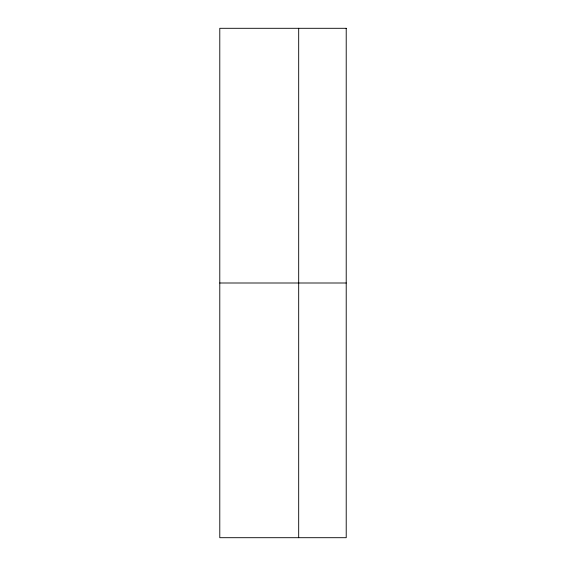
<?xml version="1.0" encoding="UTF-8"?>
<svg xmlns="http://www.w3.org/2000/svg" width="566" height="566" viewBox="0 0 566 566"><rect width="100%" height="100%" fill="white"/><g stroke="black" fill="none" stroke-linecap="round" stroke-linejoin="round"><path stroke-width="0.85" d="M219.785 283L346.215 283M298.685 28.3L298.685 537.7M346.215 28.3L219.785 28.3L219.785 537.7L346.215 537.7L346.215 28.3"/></g></svg>
